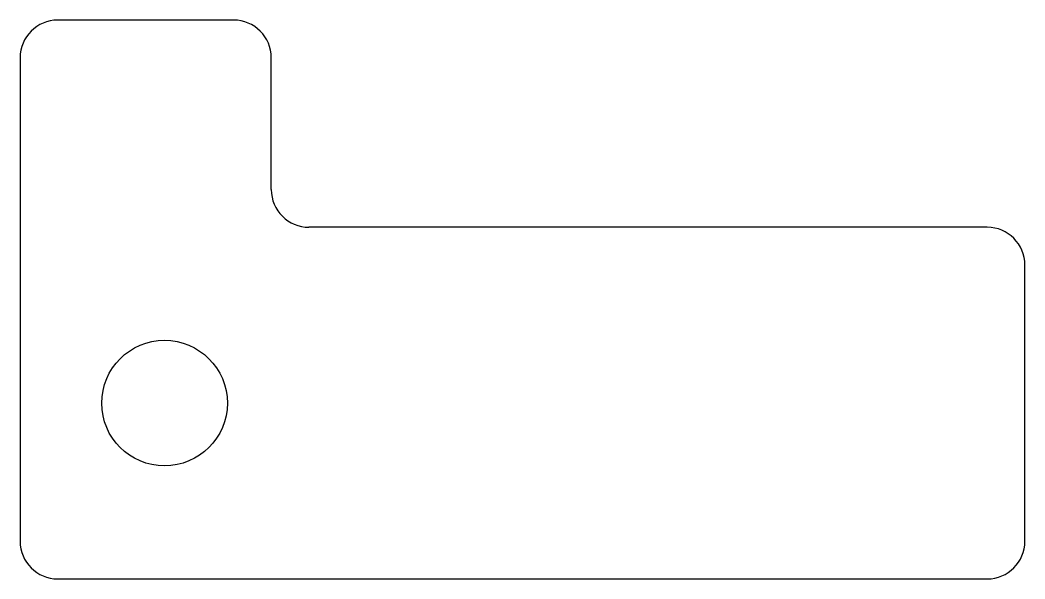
# Model space of a CAD drawing. Header units: millimetres. Extents: x 0 to 80, y 0 to 44.5.
import ezdxf

# ---------------------------------------------------------------- set-up
doc = ezdxf.new("R2010")
doc.units = ezdxf.units.MM

msp = doc.modelspace()

# ---------------------------------------------------------------- linework, layer by layer
at = {"color": 7, "linetype": 'Continuous', "lineweight": 25}
for p, q in [((17, 44.5), (3, 44.5)), ((0, 41.5), (0, 3)), ((20, 31), (20, 41.5)), ((77, 28), (23, 28)), ((80, 3), (80, 25)), ((3, 0), (77, 0))]:
    msp.add_line(p, q, dxfattribs=at)
msp.add_circle((11.5, 14), 5, dxfattribs=at)
for centre, start, end in [((3, 41.5), 90, 180), ((17, 41.5), 0, 90), ((23, 31), 180, 270), ((77, 25), 0, 90), ((3, 3), 180, 270), ((77, 3), 270, 0)]:
    msp.add_arc(centre, 3, start, end, dxfattribs=at)

doc.saveas('drawing.dxf')
